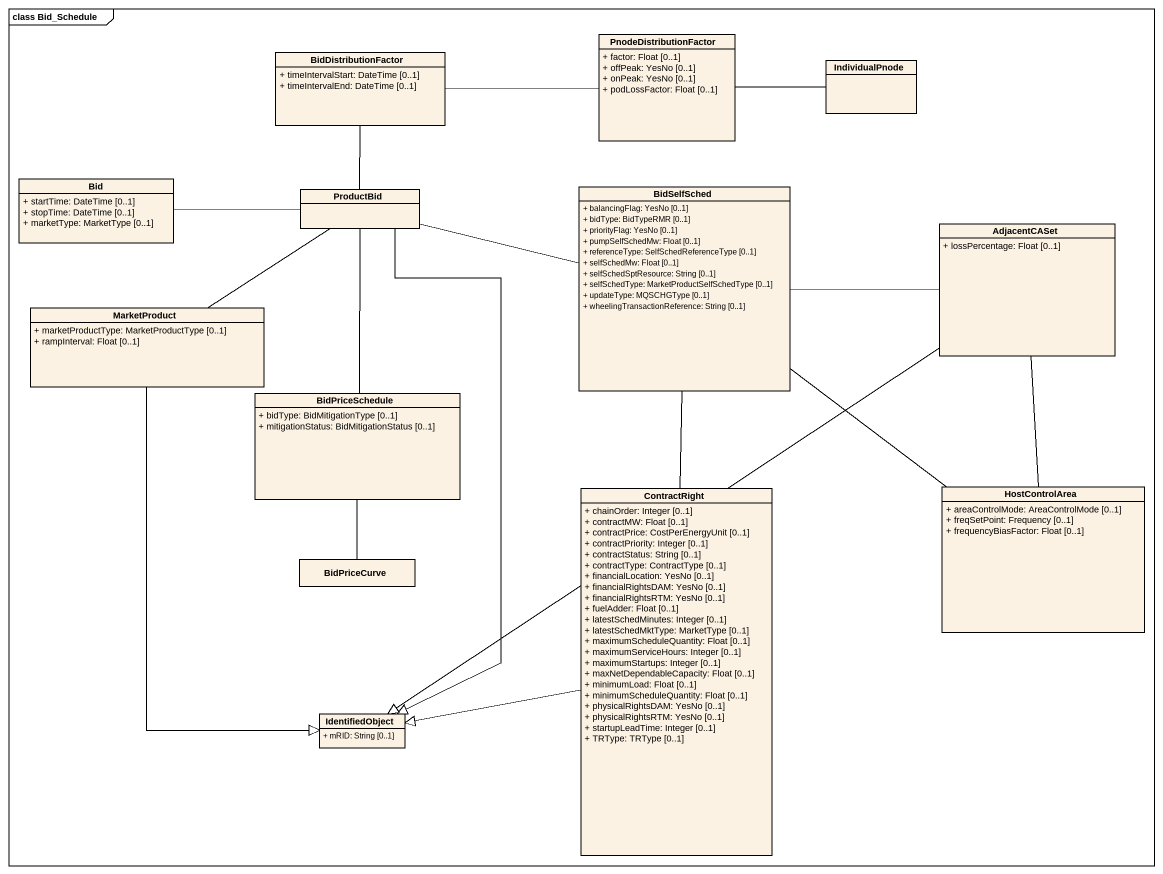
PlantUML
@startuml
mainframe class Bid_Schedule
hide circle
hide empty members
skinparam classAttributeIconSize 0
class BidDistributionFactor {
  + timeIntervalStart: DateTime [0..1]
  + timeIntervalEnd: DateTime [0..1]
}
class PnodeDistributionFactor {
  + factor: Float [0..1]
  + offPeak: YesNo [0..1]
  + onPeak: YesNo [0..1]
  + podLossFactor: Float [0..1]
}
class IndividualPnode
class Bid {
  + startTime: DateTime [0..1]
  + stopTime: DateTime [0..1]
  + marketType: MarketType [0..1]
}
class ProductBid
class BidSelfSched {
  + balancingFlag: YesNo [0..1]
  + bidType: BidTypeRMR [0..1]
  + priorityFlag: YesNo [0..1]
  + pumpSelfSchedMw: Float [0..1]
  + referenceType: SelfSchedReferenceType [0..1]
  + selfSchedMw: Float [0..1]
  + selfSchedSptResource: String [0..1]
  + selfSchedType: MarketProductSelfSchedType [0..1]
  + updateType: MQSCHGType [0..1]
  + wheelingTransactionReference: String [0..1]
}
class AdjacentCASet {
  + lossPercentage: Float [0..1]
}
class MarketProduct {
  + marketProductType: MarketProductType [0..1]
  + rampInterval: Float [0..1]
}
class BidPriceSchedule {
  + bidType: BidMitigationType [0..1]
  + mitigationStatus: BidMitigationStatus [0..1]
}
class ContractRight {
  + chainOrder: Integer [0..1]
  + contractMW: Float [0..1]
  + contractPrice: CostPerEnergyUnit [0..1]
  + contractPriority: Integer [0..1]
  + contractStatus: String [0..1]
  + contractType: ContractType [0..1]
  + financialLocation: YesNo [0..1]
  + financialRightsDAM: YesNo [0..1]
  + financialRightsRTM: YesNo [0..1]
  + fuelAdder: Float [0..1]
  + latestSchedMinutes: Integer [0..1]
  + latestSchedMktType: MarketType [0..1]
  + maximumScheduleQuantity: Float [0..1]
  + maximumServiceHours: Integer [0..1]
  + maximumStartups: Integer [0..1]
  + maxNetDependableCapacity: Float [0..1]
  + minimumLoad: Float [0..1]
  + minimumScheduleQuantity: Float [0..1]
  + physicalRightsDAM: YesNo [0..1]
  + physicalRightsRTM: YesNo [0..1]
  + startupLeadTime: Integer [0..1]
  + TRType: TRType [0..1]
}
class HostControlArea {
  + areaControlMode: AreaControlMode [0..1]
  + freqSetPoint: Frequency [0..1]
  + frequencyBiasFactor: Float [0..1]
}
class BidPriceCurve
class IdentifiedObject {
  + mRID: String [0..1]
}
BidDistributionFactor -right- PnodeDistributionFactor
IndividualPnode -left- PnodeDistributionFactor
ProductBid -up- BidDistributionFactor
ProductBid -left- Bid
ProductBid -right- BidSelfSched
ProductBid -- BidPriceSchedule
ProductBid --|> IdentifiedObject
AdjacentCASet -left- BidSelfSched
AdjacentCASet --|> IdentifiedObject
MarketProduct -up- ProductBid
MarketProduct --|> IdentifiedObject
ContractRight -up- BidSelfSched
ContractRight -left-|> IdentifiedObject
HostControlArea -up- BidSelfSched
HostControlArea -up- AdjacentCASet
BidPriceCurve -up- BidPriceSchedule
@enduml
